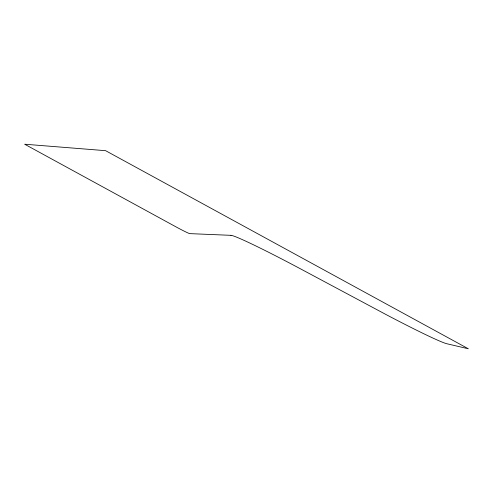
<?xml version="1.0" encoding="UTF-8"?>
<svg xmlns="http://www.w3.org/2000/svg" width="493" height="493" viewBox="0 0 493 493"><rect width="100%" height="100%" fill="white"/><g stroke="black" fill="none" stroke-linecap="round" stroke-linejoin="round"><path stroke-width="0.74" d="M230.952 235.334L189.768 233.627A13.521 0.616 28.2 0 1 175.656 226.681L24.65 144.215L105.601 150.679L468.35 348.785L446.904 343.757A81.129 3.679 28.2 0 1 385.957 314.509L302.03 269.659A81.129 3.679 28.2 0 0 230.952 235.334"/></g></svg>
